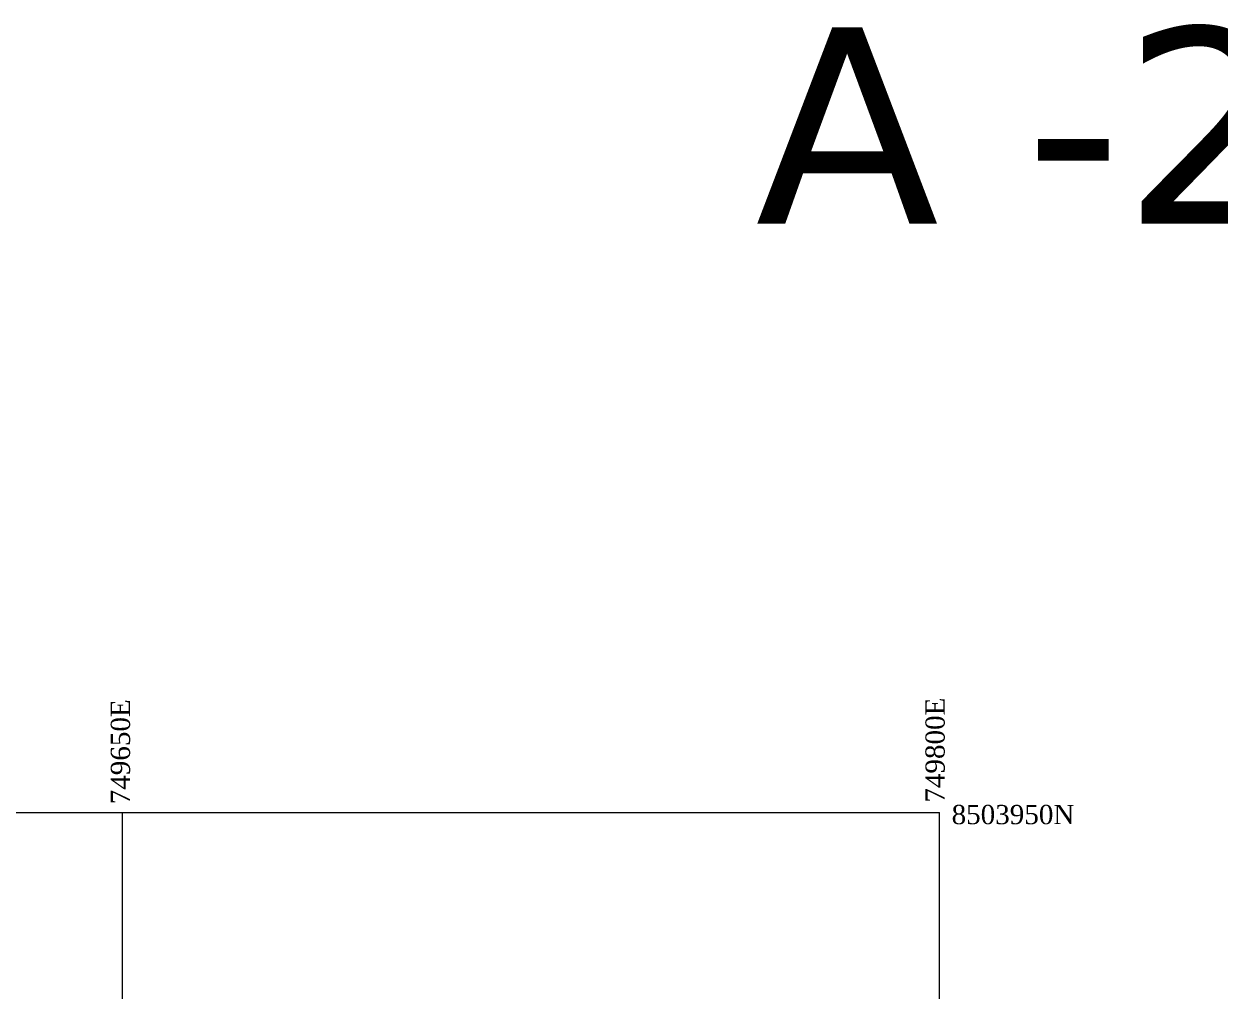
# Model space of a CAD drawing. Header units: metres. Extents: x 706327 to 709352, y 8490049 to 8490642.
# Drawn here: x 707862 to 707949.8, y 8490529.1 to 8490600.2 of the extents above; entities that cross this region are included whole.
import ezdxf
from ezdxf.enums import TextEntityAlignment as Align

# ---------------------------------------------------------------- set-up
doc = ezdxf.new("R2010")
doc.units = ezdxf.units.M
doc.layers.add('1-blanco', color=7, linetype='Continuous', lineweight=25)
doc.layers.add('C-TOPO-MINR-N', color=11, linetype='Continuous')
doc.styles.add('L120', font='times.ttf', dxfattribs={"height": 3})
doc.styles.get("Standard").update_dxf_attribs({"font": 'simplex.shx'})

msp = doc.modelspace()

# ---------------------------------------------------------------- linework, layer by layer
at = {"layer": 'C-TOPO-MINR-N', "lineweight": 5}
for p, q in [((707709.2064, 8490542.2198, 5839.497), (707929.2064, 8490542.2198, 5839.497)), ((707869.2064, 8490422.2198, 5839.497), (707869.2064, 8490542.2198, 5839.497)), ((707929.2064, 8490422.2198, 5839.497), (707929.2064, 8490542.2198, 5839.497))]:
    msp.add_line(p, q, dxfattribs=at)

# ---------------------------------------------------------------- texts
at = {"layer": '1-blanco', "linetype": 'Continuous', "lineweight": 9, "style": 'L120'}
for s, p in [('749650E', (707870.1746, 8490550.5387, 5839.497)), ('749800E', (707930.0239, 8490550.659, 5839.497))]:
    msp.add_text(s, height=1.41439, rotation=90, dxfattribs=at).set_placement(p, align=Align.BOTTOM_RIGHT)
msp.add_text('8503950N', height=1.41439, dxfattribs=at).set_placement((707930.1083, 8490540.9411, 5839.497), align=Align.BOTTOM_LEFT)
at = {"layer": '1-blanco', "linetype": 'Continuous', "lineweight": 9, "insert": (707915.6775, 8490599.8913), "char_height": 14.409423, "width": 128.647774, "attachment_point": 1, "rotation": 0.000126}
msp.add_mtext('{\\fVerdana|b0|i0|c0|p34;A -2}', dxfattribs=at)

doc.saveas('drawing.dxf')
